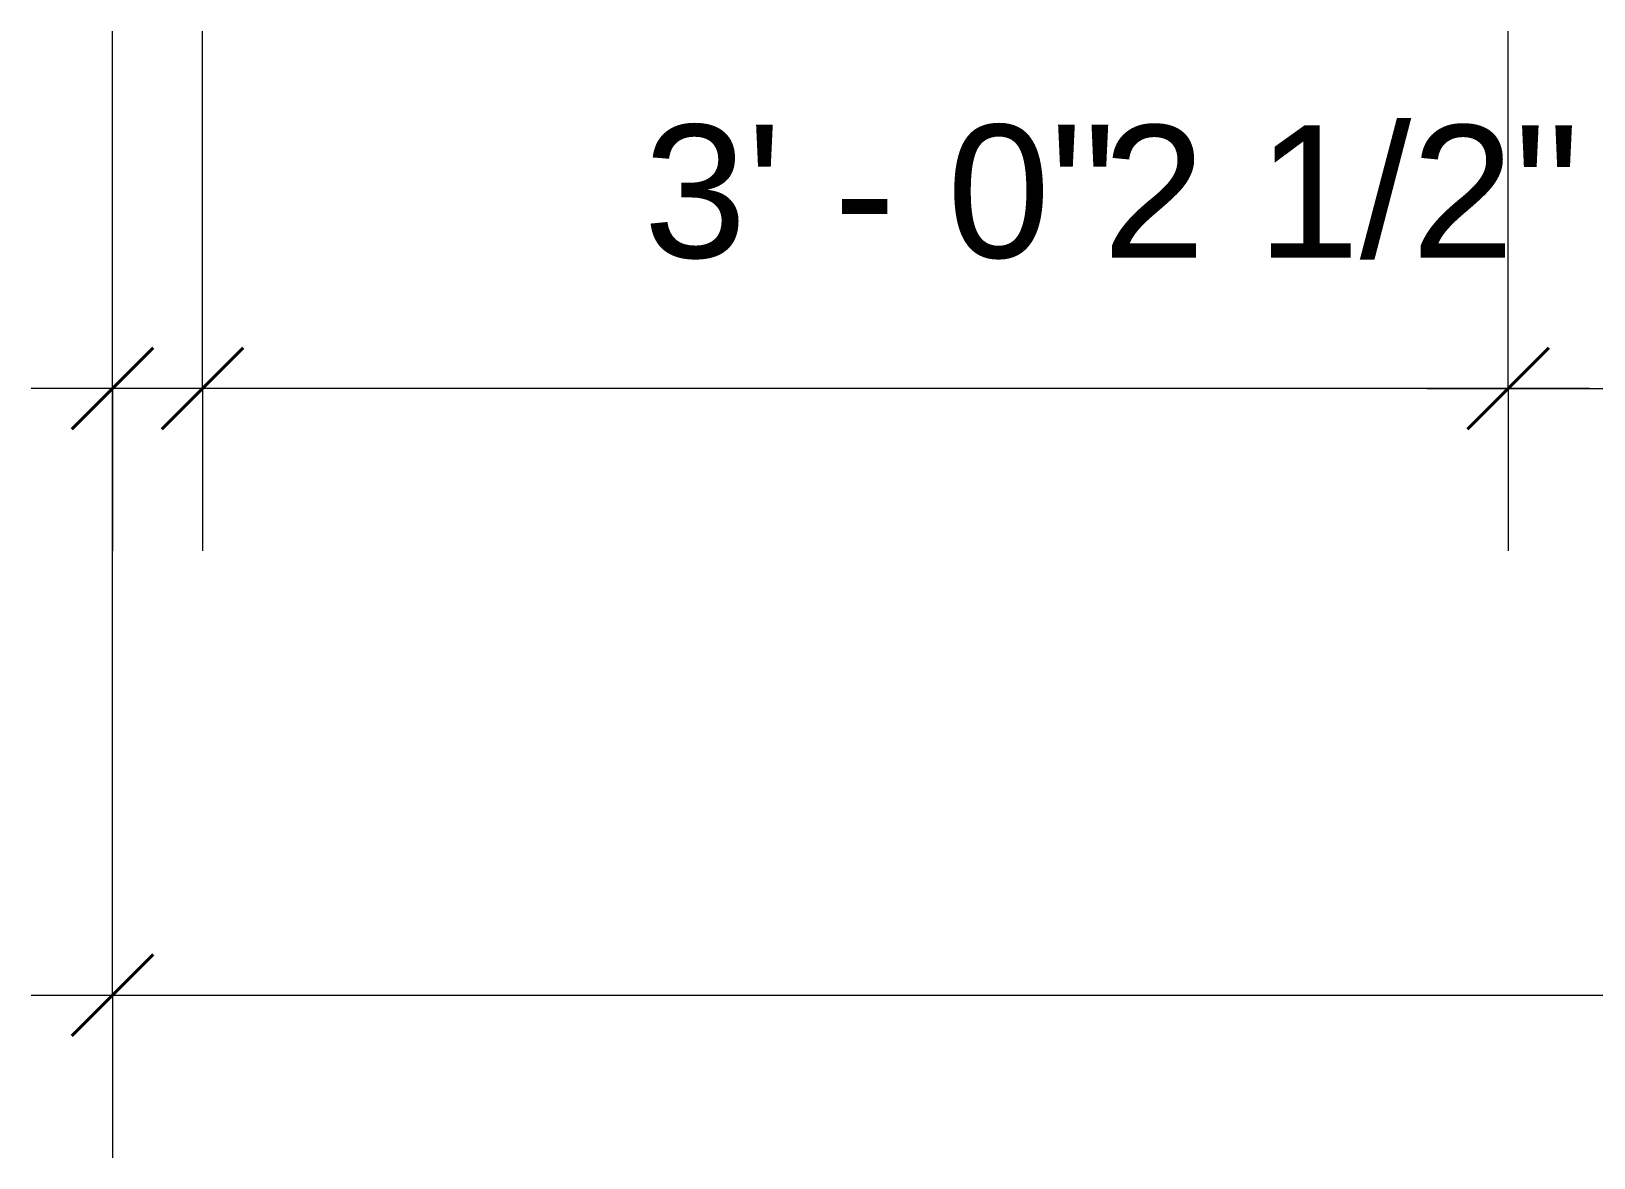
# Model space of a CAD drawing. Header units: inches. Extents: x -6061 to 13621, y -296 to 7483.
# Drawn here: x -5438.23 to -5395.11, y 573.42 to 604.49 of the extents above; entities that cross this region are included whole.
import ezdxf

# ---------------------------------------------------------------- set-up
doc = ezdxf.new("R2010")
doc.units = ezdxf.units.IN
doc.header["$MEASUREMENT"] = 0
doc.layers.get('0').update_dxf_attribs({"linetype": 'CONTINUOUS'})
doc.styles.add('Arial$001H0', font='arial.ttf')

msp = doc.modelspace()

# ---------------------------------------------------------------- linework, layer by layer
at = {"color": 7, "linetype": 'Continuous', "lineweight": 9, "true_color": 0x000007}
for p, q in [((-5435.99234, 594.64072), (-5435.99234, 604.49185)), ((-5435.99234, 577.90181), (-5435.99234, 604.49185)), ((-5433.50954, 594.64072), (-5433.50954, 604.49185)), ((-5397.46881, 594.64072), (-5397.46881, 604.49185)), ((-5397.46881, 594.64072), (-5397.46881, 604.49185)), ((-5433.50954, 594.64072), (-5438.23488, 594.64072)), ((-5435.99234, 594.64072), (-5435.99234, 590.15566)), ((-5395.22628, 594.64072), (-5433.50954, 594.64072)), ((-5433.50954, 594.64072), (-5433.50954, 590.15566)), ((-5399.71135, 594.64072), (-5362.86972, 594.64072)), ((-5397.46881, 594.64072), (-5397.46881, 590.15566)), ((-5397.46881, 594.64072), (-5397.46881, 590.15566)), ((-5438.23488, 577.90181), (-5325.948, 577.90181)), ((-5435.99234, 577.90181), (-5435.99234, 573.41674))]:
    msp.add_line(p, q, dxfattribs=at)
at = {"color": 7, "linetype": 'Continuous', "lineweight": 40, "true_color": 0x000007}
for p, q in [((-5435.99234, 594.64072), (-5434.87108, 595.76199)), ((-5433.50954, 594.64072), (-5432.38827, 595.76199)), ((-5397.46881, 594.64072), (-5396.34755, 595.76199)), ((-5397.46881, 594.64072), (-5396.34755, 595.76199)), ((-5435.99234, 594.64072), (-5437.11361, 593.51946)), ((-5433.50954, 594.64072), (-5434.63081, 593.51946)), ((-5397.46881, 594.64072), (-5398.59008, 593.51946)), ((-5397.46881, 594.64072), (-5398.59008, 593.51946)), ((-5435.99234, 577.90181), (-5434.87108, 579.02308)), ((-5435.99234, 577.90181), (-5437.11361, 576.78054))]:
    msp.add_line(p, q, dxfattribs=at)

# ---------------------------------------------------------------- texts
at = {"color": 7, "true_color": 0x000007, "style": 'Arial$001H0'}
for s, height, p in [('2 1/2"', 3.657035, (-5408.66487, 598.24445)), ('3\' - 0"', 3.667117, (-5421.33605, 598.24445))]:
    msp.add_text(s, height=height, dxfattribs=at).set_placement(p)

doc.saveas('drawing.dxf')
